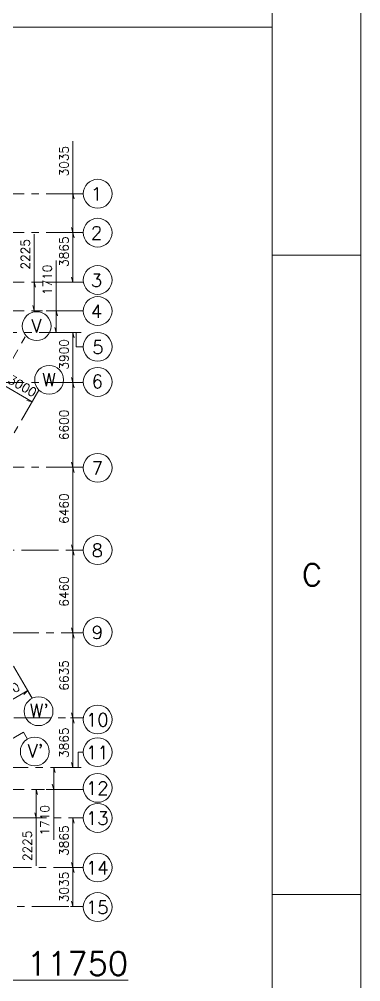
# Model space of a CAD drawing. Header units: millimetres. Extents: x 340192 to 549303, y -616317 to -538642.
# Drawn here: x 458373 to 461260, y -589381 to -581247 of the extents above; entities that cross this region are included whole.
import ezdxf
from ezdxf.enums import TextEntityAlignment as Align
from ezdxf.lldxf.tags import DXFTag

# ---------------------------------------------------------------- set-up
doc = ezdxf.new("R2010")
doc.units = ezdxf.units.MM
doc.header["$LTSCALE"] = 250
doc.header["$MEASUREMENT"] = 0
doc.linetypes.add('( Center )', pattern=[2, 1.25, -0.25, 0.25, -0.25])
doc.layers.get('DEFPOINTS').update_dxf_attribs({"lineweight": 0})
for name, color, linetype, lineweight in [('CV-AB-TITLE', 6, 'Continuous', 0), ('CV-CB-GRID TXT', 6, 'Continuous', 0), ('CV-CB-REINFORCEMENT', 6, 'Continuous', 0), ('CV-CB-SHADE', 25, 'Continuous', 0), ('CV-CB-TEXT', 3, 'Continuous', 0), ('CV-GRID_LINE', 8, 'CENTER', 0), ('CV-GRID_NO', 6, 'Continuous', 0), ('LOGO_1', 7, 'Continuous', 0)]:
    doc.layers.add(name, color=color, linetype=linetype, lineweight=lineweight)
doc.styles.add('ROMANS', font='romans.shx')
doc.styles.add('ROMANS_0', font='romans.shx')
doc.styles.add('SIMPLEX', font='romans.shx')
doc.styles.add('Style-romans', font='romans.shx')
tags = doc.linetypes.add('CENTER', pattern=[2, 1.25, -0.25, 0.25, -0.25]).pattern_tags.tags
tags[10:11] = [DXFTag(74, 4), DXFTag(75, 0), DXFTag(340, '0'), DXFTag(46, 1.0), DXFTag(50, 0.0), DXFTag(44, 0.0), DXFTag(45, 0.0)]
tags[8:9] = [DXFTag(74, 4), DXFTag(75, 0), DXFTag(340, '0'), DXFTag(46, 1.0), DXFTag(50, 0.0), DXFTag(44, 0.0), DXFTag(45, 0.0)]
tags[6:7] = [DXFTag(74, 4), DXFTag(75, 0), DXFTag(340, '0'), DXFTag(46, 1.0), DXFTag(50, 0.0), DXFTag(44, 0.0), DXFTag(45, 0.0)]
tags[4:5] = [DXFTag(74, 4), DXFTag(75, 0), DXFTag(340, '0'), DXFTag(46, 1.0), DXFTag(50, 0.0), DXFTag(44, 0.0), DXFTag(45, 0.0)]
doc.dimstyles.new('.15', dxfattribs={"dimtxt": 75, "dimasz": 0.00015, "dimexe": 18.75, "dimexo": 18.75, "dimgap": 37.5, "dimtad": 1, "dimdec": 0, "dimlfac": 9.227778, "dimzin": 0, "dimdsep": 46, "dimtxsty": 'ROMANS_0', "dimblk": 'TICK', "dimcen": 60, "dimclrd": 2, "dimclre": 2, "dimclrt": 3, "dimadec": 0, "dimazin": 0, "dimtfac": 1, "dimtdec": 0, "dimtofl": 0, "dimtmove": 0, "dimatfit": 3, "dimldrblk": 'TICK', "dimfxl": 1, "dimtolj": 1, "dimtzin": 0, "dimlwd": -1, "dimlwe": -1, "dimarcsym": 0})

# ---------------------------------------------------------------- blocks, each defined once
blk = doc.blocks.new('TICK')
at = {"color": 3}
blk.add_line((-289777.747, -77645.713), (0, 0), dxfattribs=at)
blk = doc.blocks.new('*D247')
at = {"layer": 'CV-CB-SHADE', "color": 2, "transparency": 16777216}
for p, q in [((458472.2, -586969.3), (458434.9, -586904.7)), ((458190.7, -587131.8), (458153.4, -587067.2))]:
    blk.add_line(p, q, dxfattribs=at)
at = {"layer": 'CV-CB-SHADE', "color": 0, "transparency": 16777216}
blk.add_line((458162.8, -587083.4), (458444.2, -586920.9), dxfattribs=at)
at = {"layer": 'DEFPOINTS', "color": 0, "transparency": 16777216}
for p in [(458444.2, -586920.9), (458481.5, -586985.5), (458200.1, -587148)]:
    blk.add_point(p, dxfattribs=at)
at = {"layer": 'CV-CB-SHADE', "color": 0, "transparency": 16777216, "xscale": 0.00015, "yscale": 0.00015, "zscale": 0.00015}
for p, rotation in [((458444.2, -586920.9), 29.99999999837793), ((458162.8, -587083.4), 209.999999998378)]:
    blk.add_blockref('TICK', p, dxfattribs=dict(at, rotation=rotation))
at = {"layer": 'CV-CB-SHADE', "color": 3, "transparency": 16777216, "insert": (458256.4, -586942.8), "char_height": 75, "attachment_point": 5, "rotation": 30, "style": 'ROMANS_0'}
blk.add_mtext('\\A1;3000', dxfattribs=at)
blk = doc.blocks.new('*D256')
at = {"layer": 'CV-CB-SHADE', "color": 2, "transparency": 16777216}
for p, q in [((458230.1, -584265.6), (458190.6, -584334)), ((458511.6, -584428.1), (458472.1, -584496.5))]:
    blk.add_line(p, q, dxfattribs=at)
at = {"layer": 'CV-CB-SHADE', "color": 0, "transparency": 16777216}
blk.add_line((458200, -584317.8), (458481.4, -584480.3), dxfattribs=at)
at = {"layer": 'DEFPOINTS', "color": 0, "transparency": 16777216}
for p in [(458239.5, -584249.3), (458520.9, -584411.8), (458481.4, -584480.3)]:
    blk.add_point(p, dxfattribs=at)
at = {"layer": 'CV-CB-SHADE', "color": 0, "transparency": 16777216, "xscale": 0.00015, "yscale": 0.00015, "zscale": 0.00015}
for p, rotation in [((458200, -584317.8), 150.0000000016221), ((458481.4, -584480.3), 330.000000001622)]:
    blk.add_blockref('TICK', p, dxfattribs=dict(at, rotation=rotation))
at = {"layer": 'CV-CB-SHADE', "color": 3, "transparency": 16777216, "insert": (458399.5, -584346.3), "char_height": 75, "attachment_point": 5, "rotation": 330, "style": 'ROMANS_0'}
blk.add_mtext('\\A1;3000', dxfattribs=at)
blk = doc.blocks.new('*D257')
at = {"layer": 'CV-CB-SHADE', "color": 2, "transparency": 16777216}
for p, q in [((458895.4, -588415.2), (458807.4, -588415.2)), ((458895.4, -588744), (458807.4, -588744))]:
    blk.add_line(p, q, dxfattribs=at)
at = {"layer": 'CV-CB-SHADE', "color": 0, "transparency": 16777216}
blk.add_line((458826.1, -588744), (458826.1, -588415.2), dxfattribs=at)
at = {"layer": 'DEFPOINTS', "color": 0, "transparency": 16777216}
for p in [(458826.1, -588415.2), (458914.1, -588415.2), (458914.1, -588744)]:
    blk.add_point(p, dxfattribs=at)
at = {"layer": 'CV-CB-SHADE', "color": 0, "transparency": 16777216, "xscale": 0.00015, "yscale": 0.00015, "zscale": 0.00015}
for p, rotation in [((458826.1, -588415.2), 90), ((458826.1, -588744), 270)]:
    blk.add_blockref('TICK', p, dxfattribs=dict(at, rotation=rotation))
at = {"layer": 'CV-CB-SHADE', "color": 3, "transparency": 16777216, "insert": (458751.1, -588579.6), "char_height": 75, "attachment_point": 5, "rotation": 90, "style": 'ROMANS_0'}
blk.add_mtext('\\A1;3035', dxfattribs=at)
blk = doc.blocks.new('*D258')
at = {"layer": 'CV-CB-SHADE', "color": 2, "transparency": 16777216}
for p, q in [((458895.4, -587996.5), (458807.4, -587996.5)), ((458895.4, -588415.2), (458807.4, -588415.2))]:
    blk.add_line(p, q, dxfattribs=at)
at = {"layer": 'CV-CB-SHADE', "color": 0, "transparency": 16777216}
blk.add_line((458826.1, -588415.2), (458826.1, -587996.5), dxfattribs=at)
at = {"layer": 'DEFPOINTS', "color": 0, "transparency": 16777216}
for p in [(458826.1, -587996.5), (458914.1, -587996.5), (458914.1, -588415.2)]:
    blk.add_point(p, dxfattribs=at)
at = {"layer": 'CV-CB-SHADE', "color": 0, "transparency": 16777216, "xscale": 0.00015, "yscale": 0.00015, "zscale": 0.00015}
for p, rotation in [((458826.1, -587996.5), 90), ((458826.1, -588415.2), 270)]:
    blk.add_blockref('TICK', p, dxfattribs=dict(at, rotation=rotation))
at = {"layer": 'CV-CB-SHADE', "color": 3, "transparency": 16777216, "insert": (458751.1, -588188.1), "char_height": 75, "attachment_point": 5, "rotation": 90, "style": 'ROMANS_0'}
blk.add_mtext('\\A1;3865', dxfattribs=at)
blk = doc.blocks.new('*D259')
at = {"layer": 'CV-CB-SHADE', "color": 2, "transparency": 16777216}
for p, q in [((458585.1, -587755.4), (458497.1, -587755.4)), ((458585.1, -587996.5), (458497.1, -587996.5))]:
    blk.add_line(p, q, dxfattribs=at)
at = {"layer": 'CV-CB-SHADE', "color": 0, "transparency": 16777216}
for p, q in [((458515.9, -587755.4), (458515.9, -587996.5)), ((458515.9, -587996.5), (458515.9, -588401.8))]:
    blk.add_line(p, q, dxfattribs=at)
at = {"layer": 'DEFPOINTS', "color": 0, "transparency": 16777216}
for p in [(458515.9, -587755.4), (458603.9, -587755.4), (458603.9, -587996.5)]:
    blk.add_point(p, dxfattribs=at)
at = {"layer": 'CV-CB-SHADE', "color": 0, "transparency": 16777216, "xscale": 0.00015, "yscale": 0.00015, "zscale": 0.00015}
for p, rotation in [((458515.9, -587755.4), 90), ((458515.9, -587996.5), 270)]:
    blk.add_blockref('TICK', p, dxfattribs=dict(at, rotation=rotation))
at = {"layer": 'CV-CB-SHADE', "color": 3, "transparency": 16777216, "insert": (458440.9, -588232.2), "char_height": 75, "attachment_point": 5, "rotation": 90, "style": 'ROMANS_0'}
blk.add_mtext('\\A1;2225', dxfattribs=at)
blk = doc.blocks.new('*D260')
at = {"layer": 'CV-CB-SHADE', "color": 2, "transparency": 16777216}
for p, q in [((458733.3, -587570.2), (458645.4, -587570.2)), ((458733.3, -587755.4), (458645.4, -587755.4))]:
    blk.add_line(p, q, dxfattribs=at)
at = {"layer": 'CV-CB-SHADE', "color": 0, "transparency": 16777216}
for p, q in [((458664.1, -587570.2), (458664.1, -587755.4)), ((458664.1, -587755.4), (458664.1, -588180.4))]:
    blk.add_line(p, q, dxfattribs=at)
at = {"layer": 'DEFPOINTS', "color": 0, "transparency": 16777216}
for p in [(458664.1, -587570.2), (458752.1, -587570.2), (458752.1, -587755.4)]:
    blk.add_point(p, dxfattribs=at)
at = {"layer": 'CV-CB-SHADE', "color": 0, "transparency": 16777216, "xscale": 0.00015, "yscale": 0.00015, "zscale": 0.00015}
for p, rotation in [((458664.1, -587570.2), 90), ((458664.1, -587755.4), 270)]:
    blk.add_blockref('TICK', p, dxfattribs=dict(at, rotation=rotation))
at = {"layer": 'CV-CB-SHADE', "color": 3, "transparency": 16777216, "insert": (458589.1, -588016.1), "char_height": 75, "attachment_point": 5, "rotation": 90, "style": 'ROMANS_0'}
blk.add_mtext('\\A1;1710', dxfattribs=at)
blk = doc.blocks.new('*D261')
at = {"layer": 'CV-CB-SHADE', "color": 2, "transparency": 16777216}
for p, q in [((458895.4, -587151.5), (458807.4, -587151.5)), ((458895.4, -587570.2), (458807.4, -587570.2))]:
    blk.add_line(p, q, dxfattribs=at)
at = {"layer": 'CV-CB-SHADE', "color": 0, "transparency": 16777216}
blk.add_line((458826.1, -587570.2), (458826.1, -587151.5), dxfattribs=at)
at = {"layer": 'DEFPOINTS', "color": 0, "transparency": 16777216}
for p in [(458826.1, -587151.5), (458914.1, -587151.5), (458914.1, -587570.2)]:
    blk.add_point(p, dxfattribs=at)
at = {"layer": 'CV-CB-SHADE', "color": 0, "transparency": 16777216, "xscale": 0.00015, "yscale": 0.00015, "zscale": 0.00015}
for p, rotation in [((458826.1, -587151.5), 90), ((458826.1, -587570.2), 270)]:
    blk.add_blockref('TICK', p, dxfattribs=dict(at, rotation=rotation))
at = {"layer": 'CV-CB-SHADE', "color": 3, "transparency": 16777216, "insert": (458751.1, -587361), "char_height": 75, "attachment_point": 5, "rotation": 90, "style": 'ROMANS_0'}
blk.add_mtext('\\A1;3865', dxfattribs=at)
blk = doc.blocks.new('*D262')
at = {"layer": 'CV-CB-SHADE', "color": 2, "transparency": 16777216}
for p, q in [((458873.7, -586432.7), (458808.1, -586432.7)), ((458895.4, -587151.5), (458808.1, -587151.5))]:
    blk.add_line(p, q, dxfattribs=at)
at = {"layer": 'CV-CB-SHADE', "color": 0, "transparency": 16777216}
blk.add_line((458826.8, -587151.5), (458826.8, -586432.7), dxfattribs=at)
at = {"layer": 'DEFPOINTS', "color": 0, "transparency": 16777216}
for p in [(458826.8, -586432.7), (458892.5, -586432.7), (458914.1, -587151.5)]:
    blk.add_point(p, dxfattribs=at)
at = {"layer": 'CV-CB-SHADE', "color": 0, "transparency": 16777216, "xscale": 0.00015, "yscale": 0.00015, "zscale": 0.00015}
for p, rotation in [((458826.8, -586432.7), 90), ((458826.8, -587151.5), 270)]:
    blk.add_blockref('TICK', p, dxfattribs=dict(at, rotation=rotation))
at = {"layer": 'CV-CB-SHADE', "color": 3, "transparency": 16777216, "insert": (458751.8, -586792.1), "char_height": 75, "attachment_point": 5, "rotation": 90, "style": 'ROMANS_0'}
blk.add_mtext('\\A1;6635', dxfattribs=at)
blk = doc.blocks.new('*D263')
at = {"layer": 'CV-CB-SHADE', "color": 2, "transparency": 16777216}
for p, q in [((458895.4, -585732.8), (458807.4, -585732.8)), ((458884.5, -586432.7), (458807.4, -586432.7))]:
    blk.add_line(p, q, dxfattribs=at)
at = {"layer": 'CV-CB-SHADE', "color": 0, "transparency": 16777216}
blk.add_line((458826.1, -586432.7), (458826.1, -585732.8), dxfattribs=at)
at = {"layer": 'DEFPOINTS', "color": 0, "transparency": 16777216}
for p in [(458826.1, -585732.8), (458914.1, -585732.8), (458903.3, -586432.7)]:
    blk.add_point(p, dxfattribs=at)
at = {"layer": 'CV-CB-SHADE', "color": 0, "transparency": 16777216, "xscale": 0.00015, "yscale": 0.00015, "zscale": 0.00015}
for p, rotation in [((458826.1, -585732.8), 90), ((458826.1, -586432.7), 270)]:
    blk.add_blockref('TICK', p, dxfattribs=dict(at, rotation=rotation))
at = {"layer": 'CV-CB-SHADE', "color": 3, "transparency": 16777216, "insert": (458751.1, -586082.7), "char_height": 75, "attachment_point": 5, "rotation": 90, "style": 'ROMANS_0'}
blk.add_mtext('\\A1;6460', dxfattribs=at)
blk = doc.blocks.new('*D264')
at = {"layer": 'CV-CB-SHADE', "color": 2, "transparency": 16777216}
for p, q in [((458895.4, -585033), (458807.4, -585033)), ((458884.5, -585732.8), (458807.4, -585732.8))]:
    blk.add_line(p, q, dxfattribs=at)
at = {"layer": 'CV-CB-SHADE', "color": 0, "transparency": 16777216}
blk.add_line((458826.1, -585732.8), (458826.1, -585033), dxfattribs=at)
at = {"layer": 'DEFPOINTS', "color": 0, "transparency": 16777216}
for p in [(458826.1, -585033), (458914.1, -585033), (458903.3, -585732.8)]:
    blk.add_point(p, dxfattribs=at)
at = {"layer": 'CV-CB-SHADE', "color": 0, "transparency": 16777216, "xscale": 0.00015, "yscale": 0.00015, "zscale": 0.00015}
for p, rotation in [((458826.1, -585033), 90), ((458826.1, -585732.8), 270)]:
    blk.add_blockref('TICK', p, dxfattribs=dict(at, rotation=rotation))
at = {"layer": 'CV-CB-SHADE', "color": 3, "transparency": 16777216, "insert": (458751.1, -585382.9), "char_height": 75, "attachment_point": 5, "rotation": 90, "style": 'ROMANS_0'}
blk.add_mtext('\\A1;6460', dxfattribs=at)
blk = doc.blocks.new('*D265')
at = {"layer": 'CV-CB-SHADE', "color": 2, "transparency": 16777216}
for p, q in [((458895.4, -584318), (458807.4, -584318)), ((458895.4, -585033), (458807.4, -585033))]:
    blk.add_line(p, q, dxfattribs=at)
at = {"layer": 'CV-CB-SHADE', "color": 0, "transparency": 16777216}
blk.add_line((458826.1, -585033), (458826.1, -584318), dxfattribs=at)
at = {"layer": 'DEFPOINTS', "color": 0, "transparency": 16777216}
for p in [(458826.1, -584318), (458914.1, -584318), (458914.1, -585033)]:
    blk.add_point(p, dxfattribs=at)
at = {"layer": 'CV-CB-SHADE', "color": 0, "transparency": 16777216, "xscale": 0.00015, "yscale": 0.00015, "zscale": 0.00015}
for p, rotation in [((458826.1, -584318), 90), ((458826.1, -585033), 270)]:
    blk.add_blockref('TICK', p, dxfattribs=dict(at, rotation=rotation))
at = {"layer": 'CV-CB-SHADE', "color": 3, "transparency": 16777216, "insert": (458751.1, -584675.5), "char_height": 75, "attachment_point": 5, "rotation": 90, "style": 'ROMANS_0'}
blk.add_mtext('\\A1;6600', dxfattribs=at)
blk = doc.blocks.new('*D266')
at = {"layer": 'CV-CB-SHADE', "color": 2, "transparency": 16777216}
for p, q in [((458895.4, -583895.5), (458807.4, -583895.5)), ((458895.4, -584318), (458807.4, -584318))]:
    blk.add_line(p, q, dxfattribs=at)
at = {"layer": 'CV-CB-SHADE', "color": 0, "transparency": 16777216}
blk.add_line((458826.1, -584318), (458826.1, -583895.5), dxfattribs=at)
at = {"layer": 'DEFPOINTS', "color": 0, "transparency": 16777216}
for p in [(458826.1, -583895.5), (458914.1, -583895.5), (458914.1, -584318)]:
    blk.add_point(p, dxfattribs=at)
at = {"layer": 'CV-CB-SHADE', "color": 0, "transparency": 16777216, "xscale": 0.00015, "yscale": 0.00015, "zscale": 0.00015}
for p, rotation in [((458826.1, -583895.5), 90), ((458826.1, -584318), 270)]:
    blk.add_blockref('TICK', p, dxfattribs=dict(at, rotation=rotation))
at = {"layer": 'CV-CB-SHADE', "color": 3, "transparency": 16777216, "insert": (458751.1, -584079.1), "char_height": 75, "attachment_point": 5, "rotation": 90, "style": 'ROMANS_0'}
blk.add_mtext('\\A1;3900', dxfattribs=at)
blk = doc.blocks.new('*D267')
at = {"layer": 'CV-CB-SHADE', "color": 0, "transparency": 16777216}
for p, q in [((458684.7, -583710.2), (458684.7, -583285.2)), ((458684.7, -583895.5), (458684.7, -583710.2))]:
    blk.add_line(p, q, dxfattribs=at)
at = {"layer": 'CV-CB-SHADE', "color": 2, "transparency": 16777216}
for p, q in [((458753.9, -583710.2), (458665.9, -583710.2)), ((458753.9, -583895.5), (458665.9, -583895.5))]:
    blk.add_line(p, q, dxfattribs=at)
at = {"layer": 'DEFPOINTS', "color": 0, "transparency": 16777216}
for p in [(458684.7, -583710.2), (458772.6, -583710.2), (458772.6, -583895.5)]:
    blk.add_point(p, dxfattribs=at)
at = {"layer": 'CV-CB-SHADE', "color": 0, "transparency": 16777216, "xscale": 0.00015, "yscale": 0.00015, "zscale": 0.00015}
for p, rotation in [((458684.7, -583710.2), 90), ((458684.7, -583895.5), 270)]:
    blk.add_blockref('TICK', p, dxfattribs=dict(at, rotation=rotation))
at = {"layer": 'CV-CB-SHADE', "color": 3, "transparency": 16777216, "insert": (458609.7, -583449.5), "char_height": 75, "attachment_point": 5, "rotation": 90, "style": 'ROMANS_0'}
blk.add_mtext('\\A1;1710', dxfattribs=at)
blk = doc.blocks.new('*D268')
at = {"layer": 'CV-CB-SHADE', "color": 0, "transparency": 16777216}
for p, q in [((458499.8, -583469.2), (458499.8, -583063.8)), ((458499.8, -583710.2), (458499.8, -583469.2))]:
    blk.add_line(p, q, dxfattribs=at)
at = {"layer": 'CV-CB-SHADE', "color": 2, "transparency": 16777216}
for p, q in [((458569, -583469.2), (458481.1, -583469.2)), ((458569, -583710.2), (458481.1, -583710.2))]:
    blk.add_line(p, q, dxfattribs=at)
at = {"layer": 'DEFPOINTS', "color": 0, "transparency": 16777216}
for p in [(458499.8, -583469.2), (458587.8, -583469.2), (458587.8, -583710.2)]:
    blk.add_point(p, dxfattribs=at)
at = {"layer": 'CV-CB-SHADE', "color": 0, "transparency": 16777216, "xscale": 0.00015, "yscale": 0.00015, "zscale": 0.00015}
for p, rotation in [((458499.8, -583469.2), 90), ((458499.8, -583710.2), 270)]:
    blk.add_blockref('TICK', p, dxfattribs=dict(at, rotation=rotation))
at = {"layer": 'CV-CB-SHADE', "color": 3, "transparency": 16777216, "insert": (458424.8, -583233.5), "char_height": 75, "attachment_point": 5, "rotation": 90, "style": 'ROMANS_0'}
blk.add_mtext('\\A1;2225', dxfattribs=at)
blk = doc.blocks.new('*D269')
at = {"layer": 'CV-CB-SHADE', "color": 2, "transparency": 16777216}
for p, q in [((458895.4, -583050.5), (458807.4, -583050.5)), ((458895.4, -583469.2), (458807.4, -583469.2))]:
    blk.add_line(p, q, dxfattribs=at)
at = {"layer": 'CV-CB-SHADE', "color": 0, "transparency": 16777216}
blk.add_line((458826.1, -583469.2), (458826.1, -583050.5), dxfattribs=at)
at = {"layer": 'DEFPOINTS', "color": 0, "transparency": 16777216}
for p in [(458826.1, -583050.5), (458914.1, -583050.5), (458914.1, -583469.2)]:
    blk.add_point(p, dxfattribs=at)
at = {"layer": 'CV-CB-SHADE', "color": 0, "transparency": 16777216, "xscale": 0.00015, "yscale": 0.00015, "zscale": 0.00015}
for p, rotation in [((458826.1, -583050.5), 90), ((458826.1, -583469.2), 270)]:
    blk.add_blockref('TICK', p, dxfattribs=dict(at, rotation=rotation))
at = {"layer": 'CV-CB-SHADE', "color": 3, "transparency": 16777216, "insert": (458751.1, -583211.4), "char_height": 75, "attachment_point": 5, "rotation": 90, "style": 'ROMANS_0'}
blk.add_mtext('\\A1;3865', dxfattribs=at)
blk = doc.blocks.new('*D270')
at = {"layer": 'CV-CB-SHADE', "color": 0, "transparency": 16777216}
for p, q in [((458826.1, -582721.7), (458826.1, -582277)), ((458826.1, -583050.5), (458826.1, -582721.7))]:
    blk.add_line(p, q, dxfattribs=at)
at = {"layer": 'CV-CB-SHADE', "color": 2, "transparency": 16777216}
for p, q in [((458895.4, -582721.7), (458807.4, -582721.7)), ((458895.4, -583050.5), (458807.4, -583050.5))]:
    blk.add_line(p, q, dxfattribs=at)
at = {"layer": 'DEFPOINTS', "color": 0, "transparency": 16777216}
for p in [(458826.1, -582721.7), (458914.1, -582721.7), (458914.1, -583050.5)]:
    blk.add_point(p, dxfattribs=at)
at = {"layer": 'CV-CB-SHADE', "color": 0, "transparency": 16777216, "xscale": 0.00015, "yscale": 0.00015, "zscale": 0.00015}
for p, rotation in [((458826.1, -582721.7), 90), ((458826.1, -583050.5), 270)]:
    blk.add_blockref('TICK', p, dxfattribs=dict(at, rotation=rotation))
at = {"layer": 'CV-CB-SHADE', "color": 3, "transparency": 16777216, "insert": (458751.1, -582446.7), "char_height": 75, "attachment_point": 5, "rotation": 90, "style": 'ROMANS_0'}
blk.add_mtext('\\A1;3035', dxfattribs=at)
blk = doc.blocks.new('TATA A1')
at = {"layer": 'LOGO_1', "color": 2, "linetype": 'Continuous', "ltscale": 0.023622}
for p, q in [((63075000, 0), (63075000, 44550000)), ((62325000, 33075000), (63075000, 33075000)), ((62325000, 27675000), (63075000, 27675000))]:
    blk.add_line(p, q, dxfattribs=at)
at = {"layer": 'LOGO_1', "color": 6, "linetype": 'Continuous', "ltscale": 0.023622}
blk.add_line((62325000, 750000), (62325000, 43800000), dxfattribs=at)
at = {"layer": 'LOGO_1', "color": 4, "linetype": 'Continuous', "style": 'ROMANS'}
blk.add_text('C', height=187500, dxfattribs=at).set_placement((62662500, 30375000), align=Align.MIDDLE_CENTER)

msp = doc.modelspace()

# ---------------------------------------------------------------- linework, layer by layer
at = {"layer": 'CV-CB-GRID TXT', "linetype": 'Continuous', "elevation": -232618.36, "flags": 128}
msp.add_lwpolyline([(448205.55, -581315.51), (460509.52, -581315.51)], dxfattribs=at)
at = {"layer": 'CV-CB-REINFORCEMENT'}
msp.add_line((448205.55, -581315.51, -232618.36), (460316.58, -581315.51, -232618.36), dxfattribs=at)
at = {"layer": 'CV-GRID_LINE', "linetype": '( Center )'}
for p, q in [((458914.12, -582721.67, -232618.36), (452741.59, -582721.67, -232618.36)), ((458914.12, -583050.46, -232618.36), (452667.46, -583050.46, -232618.36)), ((458914.12, -583469.17, -232618.36), (453065.79, -583469.17, -232618.36)), ((458914.12, -583710.21, -232618.36), (455038.29, -583710.21, -232618.36)), ((458481.53, -586985.53, -232618.36), (456612.55, -583748.35, -232618.36)), ((458853.72, -583895.46, -232618.36), (453134.7, -583895.46, -232618.36)), ((458853.72, -584015.27, -232618.36), (458853.72, -583895.46, -232618.36)), ((455954.12, -588207.71, -232618.36), (458423.26, -583931.02, -232618.36)), ((458914.12, -584015.27, -232618.36), (458853.72, -584015.27, -232618.36)), ((458914.12, -584317.96, -232618.36), (453343.83, -584317.96, -232618.36)), ((456392.24, -588098.86, -232618.36), (458539.11, -584380.37, -232618.36)), ((458914.12, -585032.96, -232618.36), (453720.07, -585032.96, -232618.36)), ((451392.24, -585732.81, -232618.36), (458914.12, -585732.81, -232618.36)), ((453726.63, -586432.66, -232618.36), (458914.12, -586432.66, -232618.36)), ((453327.48, -587151.46, -232618.36), (458914.12, -587151.46, -232618.36)), ((458306.06, -587331.59, -232618.36), (458408.34, -587272.54, -232618.36)), ((458408.34, -587272.54, -232618.36), (458441.78, -587330.46, -232618.36)), ((458914.12, -587440.41, -232618.36), (458872.24, -587440.41, -232618.36)), ((458872.24, -587440.41, -232618.36), (458872.24, -587570.16, -232618.36)), ((453135.67, -587570.16, -232618.36), (458872.24, -587570.16, -232618.36)), ((458914.12, -587755.41, -232618.36), (454961.13, -587755.41, -232618.36)), ((452289.45, -587996.46, -232618.36), (458914.12, -587996.46, -232618.36)), ((452662.87, -588415.16, -232618.36), (458914.12, -588415.16, -232618.36)), ((452980.07, -588743.96, -232618.36), (458914.12, -588743.96, -232618.36))]:
    msp.add_line(p, q, dxfattribs=at)
at = {"layer": 'CV-GRID_NO', "ltscale": 0.000216667}
for centre in [(459035.99, -582721.67, -232618.36), (459035.99, -583050.46, -232618.36), (459035.99, -583450.97, -232618.36), (459035.99, -583712.74, -232618.36), (458520.08, -583840.19, -232618.36), (459035.99, -584015.27, -232618.36), (458625.29, -584294.19, -232618.36), (459035.99, -584311.97, -232618.36), (459035.99, -585037.88, -232618.36), (459035.99, -585732.81, -232618.36), (459035.99, -586425.87, -232618.36), (458536.1, -587094.66, -232618.36), (459035.99, -587164.78, -232618.36), (458504.15, -587435.17, -232618.36), (459035.99, -587440.41, -232618.36), (459035.99, -587742.42, -232618.36), (459035.99, -587996.46, -232618.36), (459035.99, -588415.16, -232618.36), (459035.99, -588749.54, -232618.36)]:
    msp.add_circle(centre, 121.88, dxfattribs=at)

# ---------------------------------------------------------------- block references
at = {"layer": 'CV-CB-TEXT', "color": 1, "linetype": 'Continuous', "ltscale": 0.001, "xscale": 0.00099999997475, "yscale": 0.00099999997475, "zscale": 0.00099999997475}
msp.add_blockref('TATA A1', (398184.52, -616317.07, -232618.36), dxfattribs=at)

# ---------------------------------------------------------------- texts
at = {"layer": 'CV-AB-TITLE', "color": 6, "linetype": 'Continuous', "style": 'SIMPLEX'}
msp.add_text('%%uPLAN AT TOC EL 11750%%U', height=200, dxfattribs=at).set_placement((457703.81, -589327.03, -33382.91), align=Align.CENTER)
at = {"layer": 'CV-GRID_NO', "style": 'Style-romans'}
for s, height, p in [('1', 111.43, (459026.11, -582724.22, -232618.36)), ('2', 111.43, (459026.11, -583053.01, -232618.36)), ('3', 111.43, (459026.11, -583453.52, -232618.36)), ('4', 111.43, (459026.11, -583715.29, -232618.36)), ('V', 111.43, (458517.83, -583838.52, -232618.36)), ('5', 111.43, (459038.81, -584017.82, -232618.36)), ('W', 111.43, (458623.04, -584292.53, -232618.36)), ('6', 111.43, (459032.61, -584308.02, -232618.36)), ('7', 111.43, (459032.61, -585040.43, -232618.36)), ('8', 111.43, (459032.61, -585735.36, -232618.36)), ('9', 111.43, (459032.61, -586428.42, -232618.36)), ("W'", 111.429, (458541.87, -587089.17, -232618.36)), ('10', 111.429, (459032.61, -587167.34, -232618.36)), ("V'", 111.429, (458509.92, -587429.68, -232618.36)), ('11', 111.429, (459032.61, -587442.96, -232618.36)), ('12', 111.429, (459032.61, -587744.97, -232618.36)), ('13', 111.429, (459032.61, -587999.01, -232618.36)), ('14', 111.429, (459032.61, -588417.72, -232618.36)), ('15', 111.429, (459032.61, -588752.09, -232618.36))]:
    msp.add_text(s, height=height, dxfattribs=at).set_placement(p, align=Align.MIDDLE_CENTER)

# ---------------------------------------------------------------- dimensions: what is measured, and where the dimension line sits
at = {"layer": 'CV-CB-SHADE', "color": 2}
for base, p1, p2, angle, picture, middle in [((458826.13, -582721.67, -232618.36), (458914.12, -583050.46, -232618.36), (458914.12, -582721.67, -232618.36), 90, '*D270', (458826.13, -582446.67, -232618.36)), ((458499.81, -583469.17, -232618.36), (458587.8, -583710.21, -232618.36), (458587.8, -583469.17, -232618.36), 90, '*D268', (458499.81, -583233.45, -232618.36)), ((458826.13, -583050.46, -232618.36), (458914.12, -583469.17, -232618.36), (458914.12, -583050.46, -232618.36), 90, '*D269', (458826.13, -583211.36, -232618.36)), ((458684.65, -583710.21, -232618.36), (458772.64, -583895.46, -232618.36), (458772.64, -583710.21, -232618.36), 90, '*D267', (458684.65, -583449.49, -232618.36)), ((458826.13, -583895.46, -232618.36), (458914.12, -584317.96, -232618.36), (458914.12, -583895.46, -232618.36), 90, '*D266', (458826.13, -584079.08, -232618.36)), ((458481.44, -584480.26, -232618.36), (458239.49, -584249.32, -232618.36), (458520.95, -584411.82, -232618.36), 330, '*D256', (458361.96, -584411.28, -232618.36)), ((458444.24, -586920.92, -232618.36), (458200.08, -587148.03, -232618.36), (458481.53, -586985.53, -232618.36), 30, '*D247', (458293.9, -587007.72, -232618.36)), ((458826.13, -587151.46, -232618.36), (458914.12, -587570.16, -232618.36), (458914.12, -587151.46, -232618.36), 90, '*D261', (458826.13, -587360.98, -232618.36)), ((458664.1, -587570.16, -232618.36), (458752.09, -587755.41, -232618.36), (458752.09, -587570.16, -232618.36), 90, '*D260', (458664.1, -588016.13, -232618.36)), ((458515.89, -587755.41, -232618.36), (458603.87, -587996.46, -232618.36), (458603.87, -587755.41, -232618.36), 90, '*D259', (458515.89, -588232.17, -232618.36)), ((458826.13, -587996.46, -232618.36), (458914.12, -588415.16, -232618.36), (458914.12, -587996.46, -232618.36), 90, '*D258', (458826.13, -588188.06, -232618.36)), ((458826.13, -588415.16, -232618.36), (458914.12, -588743.96, -232618.36), (458914.12, -588415.16, -232618.36), 90, '*D257', (458826.13, -588579.56, -232618.36))]:
    dim = msp.add_linear_dim(base=base, p1=p1, p2=p2, angle=angle, dimstyle='.15', override={"dimtxt": 75, "dimasz": 0.00015, "dimexe": 18.75, "dimexo": 18.75, "dimgap": 37.5, "dimlfac": 9.230769, "dimblk": 'TICK', "dimcen": 60, "dimdle": 0, "dimclrd": 0, "dimclre": 2, "dimclrt": 3, "dimlwe": 65535}, dxfattribs=at)
    dim.commit()
    dim.dimension.update_dxf_attribs({"geometry": picture, "text_midpoint": middle, "dimtype": 160})
for base, p1, p2, picture, middle in [((458826.13, -584317.96, -232618.36), (458914.12, -585032.96, -232618.36), (458914.12, -584317.96, -232618.36), '*D265', (458751.13, -584675.46, -232618.36)), ((458826.13, -585032.96, -232618.36), (458903.29, -585732.81, -232618.36), (458914.12, -585032.96, -232618.36), '*D264', (458751.13, -585382.88, -232618.36)), ((458826.13, -585732.81, -232618.36), (458903.29, -586432.66, -232618.36), (458914.12, -585732.81, -232618.36), '*D263', (458751.13, -586082.74, -232618.36)), ((458826.8, -586432.66, -232618.36), (458914.12, -587151.46, -232618.36), (458892.45, -586432.66, -232618.36), '*D262', (458751.8, -586792.06, -232618.36))]:
    dim = msp.add_linear_dim(base=base, p1=p1, p2=p2, angle=90, dimstyle='.15', override={"dimtxt": 75, "dimasz": 0.00015, "dimexe": 18.75, "dimexo": 18.75, "dimgap": 37.5, "dimlfac": 9.230769, "dimblk": 'TICK', "dimcen": 60, "dimdle": 0, "dimclrd": 0, "dimclre": 2, "dimclrt": 3, "dimlwe": 65535}, dxfattribs=at)
    dim.commit()
    dim.dimension.update_dxf_attribs({"geometry": picture, "text_midpoint": middle})

doc.saveas('drawing.dxf')
